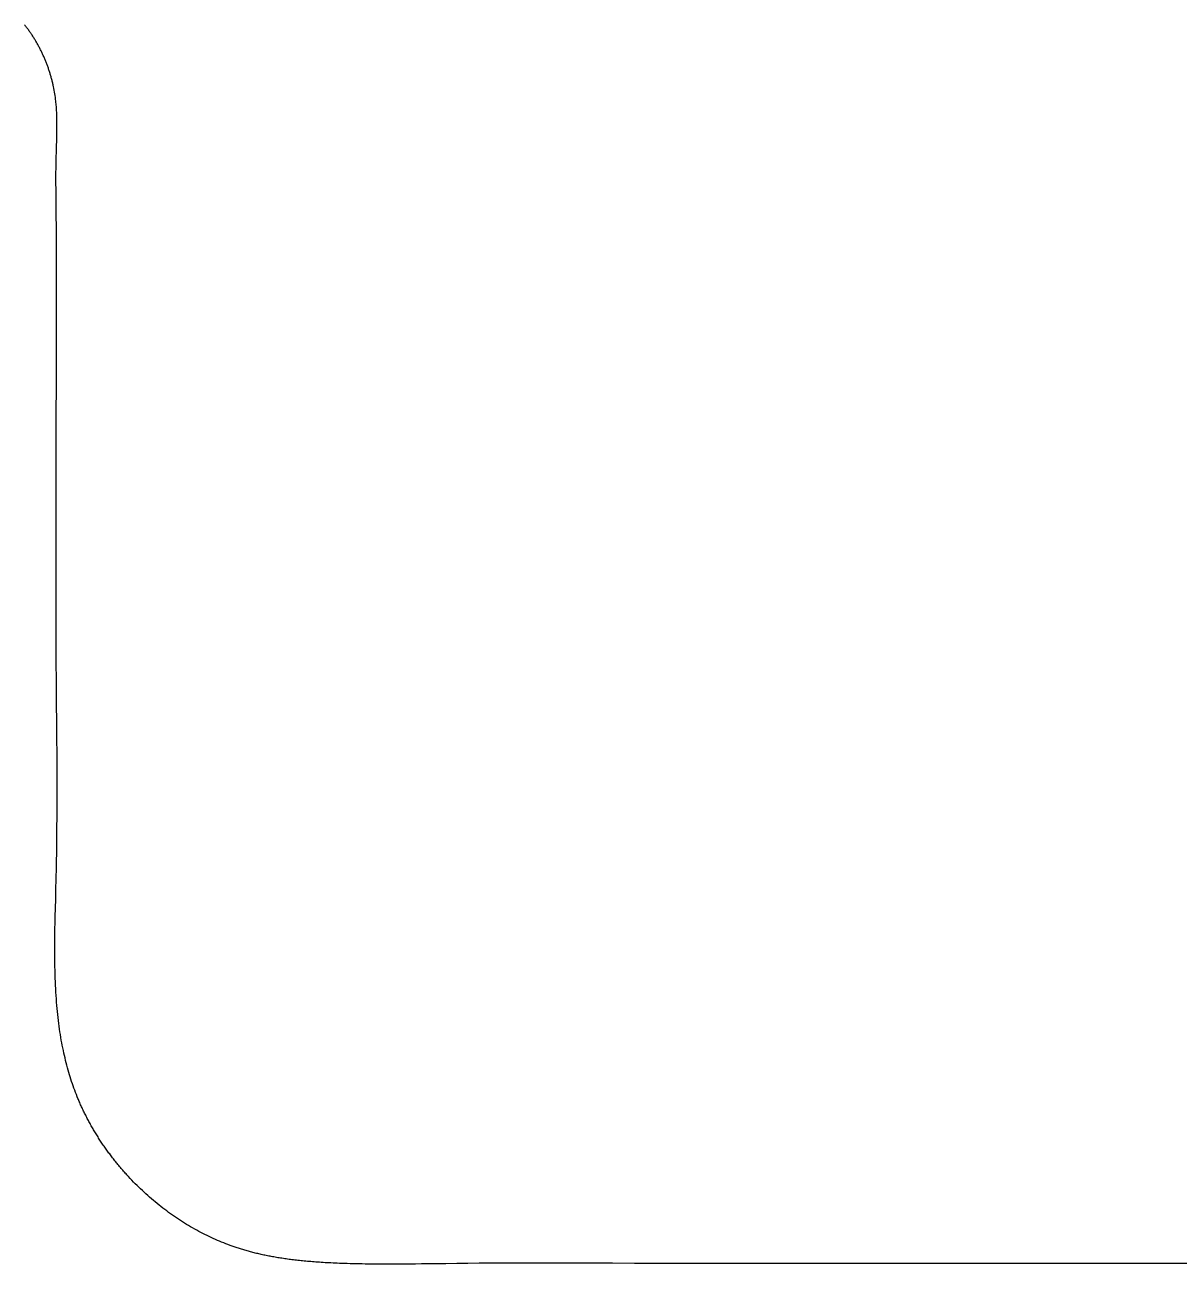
# Model space of a CAD drawing. Header units: millimetres. Extents: x -9 to 276, y -90 to 14.
# Drawn here: x 88.986 to 93.235, y 9.248 to 13.812 of the extents above; entities that cross this region are included whole.
import ezdxf

# ---------------------------------------------------------------- set-up
doc = ezdxf.new("R2010")
doc.units = ezdxf.units.MM
doc.layers.add('BLACK', color=7, linetype='CONTINUOUS')

msp = doc.modelspace()

# ---------------------------------------------------------------- linework, layer by layer
at = {"layer": 'BLACK', "linetype": 'Continuous'}
for p, q in [((88.986741, 13.809917), (88.984761, 13.8124)), ((88.98871, 13.807415), (88.986741, 13.809917)), ((88.990664, 13.804902), (88.98871, 13.807415)), ((88.992606, 13.80237), (88.990664, 13.804902)), ((88.994532, 13.799826), (88.992606, 13.80237)), ((88.996446, 13.797264), (88.994532, 13.799826)), ((88.998344, 13.79469), (88.996446, 13.797264)), ((89.000231, 13.792099), (88.998344, 13.79469)), ((89.002101, 13.789496), (89.000231, 13.792099)), ((89.003959, 13.786875), (89.002101, 13.789496)), ((89.005801, 13.784242), (89.003959, 13.786875)), ((89.00763, 13.781593), (89.005801, 13.784242)), ((89.009443, 13.778932), (89.00763, 13.781593)), ((89.011243, 13.776253), (89.009443, 13.778932)), ((89.013027, 13.773564), (89.011243, 13.776253)), ((89.014798, 13.770857), (89.013027, 13.773564)), ((89.016552, 13.76814), (89.014798, 13.770857)), ((89.018293, 13.765406), (89.016552, 13.76814)), ((89.020017, 13.762661), (89.018293, 13.765406)), ((89.021728, 13.759899), (89.020017, 13.762661)), ((89.023422, 13.757127), (89.021728, 13.759899)), ((89.025102, 13.754339), (89.023422, 13.757127)), ((89.026765, 13.75154), (89.025102, 13.754339)), ((89.028414, 13.748726), (89.026765, 13.75154)), ((89.030046, 13.745901), (89.028414, 13.748726)), ((89.031664, 13.743061), (89.030046, 13.745901)), ((89.033264, 13.74021), (89.031664, 13.743061)), ((89.03485, 13.737344), (89.033264, 13.74021)), ((89.036419, 13.734468), (89.03485, 13.737344)), ((89.037973, 13.731578), (89.036419, 13.734468)), ((89.039509, 13.728678), (89.037973, 13.731578)), ((89.041031, 13.725763), (89.039509, 13.728678)), ((89.042535, 13.722838), (89.041031, 13.725763)), ((89.044023, 13.719899), (89.042535, 13.722838)), ((89.045494, 13.716951), (89.044023, 13.719899)), ((89.046949, 13.713989), (89.045494, 13.716951)), ((89.048387, 13.711018), (89.046949, 13.713989)), ((89.049809, 13.708034), (89.048387, 13.711018)), ((89.051213, 13.70504), (89.049809, 13.708034)), ((89.052601, 13.702034), (89.051213, 13.70504)), ((89.053971, 13.699018), (89.052601, 13.702034)), ((89.055324, 13.69599), (89.053971, 13.699018)), ((89.05666, 13.692954), (89.055324, 13.69599)), ((89.057979, 13.689905), (89.05666, 13.692954)), ((89.05928, 13.686848), (89.057979, 13.689905)), ((89.060564, 13.683779), (89.05928, 13.686848)), ((89.061829, 13.680702), (89.060564, 13.683779)), ((89.063078, 13.677613), (89.061829, 13.680702)), ((89.064309, 13.674517), (89.063078, 13.677613)), ((89.065522, 13.671409), (89.064309, 13.674517)), ((89.066717, 13.668294), (89.065522, 13.671409)), ((89.067894, 13.665168), (89.066717, 13.668294)), ((89.069053, 13.662035), (89.067894, 13.665168)), ((89.070194, 13.658892), (89.069053, 13.662035)), ((89.071316, 13.655741), (89.070194, 13.658892)), ((89.072421, 13.652581), (89.071316, 13.655741)), ((89.073507, 13.649414), (89.072421, 13.652581)), ((89.074574, 13.646238), (89.073507, 13.649414)), ((89.075623, 13.643055), (89.074574, 13.646238)), ((89.076654, 13.639863), (89.075623, 13.643055)), ((89.077666, 13.636665), (89.076654, 13.639863)), ((89.078659, 13.633458), (89.077666, 13.636665)), ((89.079634, 13.630246), (89.078659, 13.633458)), ((89.08059, 13.627025), (89.079634, 13.630246)), ((89.081527, 13.623799), (89.08059, 13.627025)), ((89.082445, 13.620565), (89.081527, 13.623799)), ((89.083343, 13.617325), (89.082445, 13.620565)), ((89.084223, 13.614079), (89.083343, 13.617325)), ((89.085084, 13.610827), (89.084223, 13.614079)), ((89.085926, 13.607569), (89.085084, 13.610827)), ((89.086748, 13.604306), (89.085926, 13.607569)), ((89.087552, 13.601036), (89.086748, 13.604306)), ((89.088335, 13.597762), (89.087552, 13.601036)), ((89.0891, 13.594483), (89.088335, 13.597762)), ((89.089845, 13.591199), (89.0891, 13.594483)), ((89.090571, 13.58791), (89.089845, 13.591199)), ((89.091277, 13.584616), (89.090571, 13.58791)), ((89.092631, 13.578017), (89.091277, 13.584616)), ((89.093906, 13.571401), (89.092631, 13.578017)), ((89.095103, 13.564772), (89.093906, 13.571401)), ((89.096221, 13.55813), (89.095103, 13.564772)), ((89.097259, 13.551477), (89.096221, 13.55813)), ((89.098218, 13.544814), (89.097259, 13.551477)), ((89.099097, 13.538143), (89.098218, 13.544814)), ((89.099897, 13.531466), (89.099097, 13.538143)), ((89.100458, 13.526322), (89.099897, 13.531466)), ((89.100974, 13.521173), (89.100458, 13.526322)), ((89.101446, 13.516019), (89.100974, 13.521173)), ((89.101875, 13.51086), (89.101446, 13.516019)), ((89.102263, 13.505696), (89.101875, 13.51086)), ((89.102611, 13.500527), (89.102263, 13.505696)), ((89.102922, 13.495353), (89.102611, 13.500527)), ((89.103195, 13.490175), (89.102922, 13.495353)), ((89.103433, 13.484993), (89.103195, 13.490175)), ((89.103637, 13.479807), (89.103433, 13.484993)), ((89.103809, 13.474616), (89.103637, 13.479807)), ((89.10395, 13.469423), (89.103809, 13.474616)), ((89.104062, 13.464225), (89.10395, 13.469423)), ((89.103988, 13.417318), (89.104145, 13.427759)), ((89.104146, 13.459024), (89.104062, 13.464225)), ((89.104145, 13.427759), (89.104231, 13.438191)), ((89.104203, 13.45382), (89.104146, 13.459024)), ((89.104236, 13.448614), (89.104203, 13.45382)), ((89.104231, 13.438191), (89.104245, 13.443404)), ((89.104245, 13.443404), (89.104236, 13.448614)), ((89.102555, 13.365031), (89.103211, 13.385957)), ((89.103211, 13.385957), (89.103509, 13.396415)), ((89.103509, 13.396415), (89.103772, 13.40687)), ((89.103772, 13.40687), (89.103988, 13.417318)), ((89.101444, 13.32757), (89.101838, 13.342013)), ((89.101838, 13.342013), (89.102409, 13.360452)), ((89.102409, 13.360452), (89.102555, 13.365031)), ((89.100669, 13.281267), (89.100797, 13.292836)), ((89.100797, 13.292836), (89.100966, 13.304409)), ((89.100966, 13.304409), (89.101181, 13.315987)), ((89.101181, 13.315987), (89.101444, 13.32757)), ((89.100506, 13.246586), (89.100527, 13.258142)), ((89.100514, 13.235032), (89.100506, 13.246586)), ((89.100527, 13.258142), (89.10058, 13.269703)), ((89.10058, 13.269703), (89.100669, 13.281267)), ((89.100548, 13.223481), (89.100514, 13.235032)), ((89.100605, 13.211933), (89.100548, 13.223481)), ((89.100773, 13.188844), (89.100605, 13.211933)), ((89.100992, 13.16576), (89.100773, 13.188844)), ((89.101238, 13.14268), (89.100992, 13.16576)), ((89.101444, 13.123393), (89.101238, 13.14268)), ((89.101674, 13.100313), (89.101444, 13.123393)), ((89.101883, 13.077232), (89.101674, 13.100313)), ((89.102242, 13.031065), (89.101883, 13.077232)), ((89.102525, 12.984892), (89.102242, 13.031065)), ((89.102738, 12.938713), (89.102525, 12.984892)), ((89.102886, 12.892527), (89.102738, 12.938713)), ((89.102975, 12.846335), (89.102886, 12.892527)), ((89.10301, 12.800136), (89.102975, 12.846335)), ((89.102997, 12.753931), (89.10301, 12.800136)), ((89.10294, 12.707719), (89.102997, 12.753931)), ((89.102846, 12.6615), (89.10294, 12.707719)), ((89.102719, 12.615275), (89.102846, 12.6615)), ((89.102566, 12.569043), (89.102719, 12.615275)), ((89.102199, 12.476557), (89.102566, 12.569043)), ((89.101789, 12.384043), (89.102199, 12.476557)), ((89.101445, 12.306684), (89.101789, 12.384043)), ((89.101446, 11.489975), (89.101445, 12.306684)), ((89.101738, 11.450703), (89.101446, 11.489975)), ((89.102058, 11.411451), (89.101738, 11.450703)), ((89.102742, 11.332983), (89.102058, 11.411451)), ((89.1029, 11.315192), (89.102742, 11.332983)), ((89.103547, 11.240049), (89.1029, 11.315192)), ((89.104002, 11.181197), (89.103547, 11.240049)), ((89.104332, 11.130212), (89.104002, 11.181197)), ((89.104562, 11.08412), (89.104332, 11.130212)), ((89.104704, 11.041458), (89.104562, 11.08412)), ((89.104765, 11.001381), (89.104704, 11.041458)), ((89.10466, 10.926971), (89.104749, 10.963344)), ((89.104749, 10.963344), (89.104765, 11.001381)), ((89.104498, 10.891989), (89.10466, 10.926971)), ((89.104266, 10.858195), (89.104498, 10.891989)), ((89.103595, 10.79356), (89.103965, 10.825427)), ((89.103965, 10.825427), (89.104266, 10.858195)), ((89.103158, 10.762489), (89.103595, 10.79356)), ((89.102083, 10.702408), (89.102654, 10.732129)), ((89.102654, 10.732129), (89.103158, 10.762489)), ((89.101446, 10.673267), (89.102083, 10.702408)), ((89.09968, 10.603713), (89.100592, 10.638518)), ((89.100592, 10.638518), (89.10103, 10.6559)), ((89.10103, 10.6559), (89.101446, 10.673267)), ((89.098478, 10.557494), (89.099409, 10.593492)), ((89.099409, 10.593492), (89.09968, 10.603713)), ((89.097797, 10.529144), (89.098478, 10.557494)), ((89.096864, 10.482362), (89.097271, 10.504565)), ((89.097271, 10.504565), (89.097797, 10.529144)), ((89.096345, 10.442616), (89.096558, 10.461846)), ((89.096558, 10.461846), (89.096864, 10.482362)), ((89.096168, 10.407055), (89.096216, 10.424412)), ((89.096216, 10.424412), (89.096345, 10.442616)), ((89.096196, 10.390417), (89.096168, 10.407055)), ((89.0963, 10.374397), (89.096196, 10.390417)), ((89.096476, 10.358921), (89.0963, 10.374397)), ((89.096722, 10.343928), (89.096476, 10.358921)), ((89.097038, 10.329367), (89.096722, 10.343928)), ((89.097423, 10.315199), (89.097038, 10.329367)), ((89.097875, 10.301388), (89.097423, 10.315199)), ((89.098393, 10.287906), (89.097875, 10.301388)), ((89.098978, 10.274727), (89.098393, 10.287906)), ((89.099627, 10.26183), (89.098978, 10.274727)), ((89.100341, 10.249196), (89.099627, 10.26183)), ((89.101119, 10.236807), (89.100341, 10.249196)), ((89.101961, 10.22465), (89.101119, 10.236807)), ((89.102865, 10.21271), (89.101961, 10.22465)), ((89.103833, 10.200976), (89.102865, 10.21271)), ((89.104862, 10.189438), (89.103833, 10.200976)), ((89.105954, 10.178085), (89.104862, 10.189438)), ((89.107107, 10.166908), (89.105954, 10.178085)), ((89.108322, 10.1559), (89.107107, 10.166908)), ((89.109598, 10.145053), (89.108322, 10.1559)), ((89.110935, 10.13436), (89.109598, 10.145053)), ((89.112332, 10.123815), (89.110935, 10.13436)), ((89.11379, 10.113411), (89.112332, 10.123815)), ((89.115308, 10.103145), (89.11379, 10.113411)), ((89.116887, 10.093009), (89.115308, 10.103145)), ((89.118525, 10.083001), (89.116887, 10.093009)), ((89.120223, 10.073114), (89.118525, 10.083001)), ((89.12198, 10.063346), (89.120223, 10.073114)), ((89.123798, 10.053692), (89.12198, 10.063346)), ((89.125674, 10.044148), (89.123798, 10.053692)), ((89.12761, 10.034712), (89.125674, 10.044148)), ((89.129606, 10.025379), (89.12761, 10.034712)), ((89.13166, 10.016147), (89.129606, 10.025379)), ((89.133774, 10.007013), (89.13166, 10.016147)), ((89.135946, 9.997974), (89.133774, 10.007013)), ((89.138178, 9.989027), (89.135946, 9.997974)), ((89.140469, 9.980169), (89.138178, 9.989027)), ((89.14282, 9.971399), (89.140469, 9.980169)), ((89.145229, 9.962714), (89.14282, 9.971399)), ((89.147697, 9.954112), (89.145229, 9.962714)), ((89.150225, 9.94559), (89.147697, 9.954112)), ((89.152812, 9.937147), (89.150225, 9.94559)), ((89.155458, 9.928781), (89.152812, 9.937147)), ((89.158164, 9.920489), (89.155458, 9.928781)), ((89.160929, 9.912271), (89.158164, 9.920489)), ((89.163754, 9.904124), (89.160929, 9.912271)), ((89.166639, 9.896046), (89.163754, 9.904124)), ((89.169584, 9.888037), (89.166639, 9.896046)), ((89.172589, 9.880095), (89.169584, 9.888037)), ((89.175654, 9.872217), (89.172589, 9.880095)), ((89.178779, 9.864403), (89.175654, 9.872217)), ((89.181286, 9.858285), (89.178779, 9.864403)), ((89.182914, 9.85438), (89.181286, 9.858285)), ((89.184562, 9.850481), (89.182914, 9.85438)), ((89.186232, 9.84658), (89.184562, 9.850481)), ((89.187922, 9.842684), (89.186232, 9.84658)), ((89.189634, 9.838787), (89.187922, 9.842684)), ((89.191365, 9.834895), (89.189634, 9.838787)), ((89.19312, 9.831002), (89.191365, 9.834895)), ((89.194893, 9.827116), (89.19312, 9.831002)), ((89.196689, 9.823228), (89.194893, 9.827116)), ((89.198504, 9.819346), (89.196689, 9.823228)), ((89.200341, 9.815464), (89.198504, 9.819346)), ((89.202198, 9.811588), (89.200341, 9.815464)), ((89.204077, 9.807712), (89.202198, 9.811588)), ((89.205975, 9.803843), (89.204077, 9.807712)), ((89.207895, 9.799974), (89.205975, 9.803843)), ((89.209834, 9.796112), (89.207895, 9.799974)), ((89.211796, 9.79225), (89.209834, 9.796112)), ((89.213776, 9.788395), (89.211796, 9.79225)), ((89.215779, 9.784541), (89.213776, 9.788395)), ((89.2178, 9.780695), (89.215779, 9.784541)), ((89.219843, 9.776849), (89.2178, 9.780695)), ((89.221905, 9.773011), (89.219843, 9.776849)), ((89.223989, 9.769175), (89.221905, 9.773011)), ((89.226091, 9.765347), (89.223989, 9.769175)), ((89.228215, 9.76152), (89.226091, 9.765347)), ((89.230358, 9.757702), (89.228215, 9.76152)), ((89.232522, 9.753886), (89.230358, 9.757702)), ((89.234705, 9.750078), (89.232522, 9.753886)), ((89.236909, 9.746273), (89.234705, 9.750078)), ((89.239132, 9.742477), (89.236909, 9.746273)), ((89.241375, 9.738683), (89.239132, 9.742477)), ((89.243637, 9.734899), (89.241375, 9.738683)), ((89.245921, 9.731117), (89.243637, 9.734899)), ((89.248222, 9.727345), (89.245921, 9.731117)), ((89.250544, 9.723577), (89.248222, 9.727345)), ((89.252884, 9.719818), (89.250544, 9.723577)), ((89.255245, 9.716063), (89.252884, 9.719818)), ((89.257624, 9.712318), (89.255245, 9.716063)), ((89.260023, 9.708577), (89.257624, 9.712318)), ((89.26244, 9.704847), (89.260023, 9.708577)), ((89.264878, 9.701121), (89.26244, 9.704847)), ((89.267333, 9.697405), (89.264878, 9.701121)), ((89.269808, 9.693695), (89.267333, 9.697405)), ((89.272301, 9.689995), (89.269808, 9.693695)), ((89.274814, 9.686301), (89.272301, 9.689995)), ((89.277344, 9.682617), (89.274814, 9.686301)), ((89.279894, 9.678939), (89.277344, 9.682617)), ((89.282461, 9.675272), (89.279894, 9.678939)), ((89.285047, 9.671612), (89.282461, 9.675272)), ((89.287651, 9.667963), (89.285047, 9.671612)), ((89.290274, 9.664321), (89.287651, 9.667963)), ((89.292914, 9.66069), (89.290274, 9.664321)), ((89.295572, 9.657067), (89.292914, 9.66069)), ((89.298248, 9.653455), (89.295572, 9.657067)), ((89.300942, 9.649851), (89.298248, 9.653455)), ((89.303653, 9.646258), (89.300942, 9.649851)), ((89.306383, 9.642674), (89.303653, 9.646258)), ((89.309128, 9.639102), (89.306383, 9.642674)), ((89.311892, 9.635539), (89.309128, 9.639102)), ((89.314673, 9.631987), (89.311892, 9.635539)), ((89.317471, 9.628445), (89.314673, 9.631987)), ((89.320285, 9.624915), (89.317471, 9.628445)), ((89.323117, 9.621395), (89.320285, 9.624915)), ((89.325965, 9.617886), (89.323117, 9.621395)), ((89.328831, 9.614389), (89.325965, 9.617886)), ((89.331712, 9.610903), (89.328831, 9.614389)), ((89.33461, 9.607429), (89.331712, 9.610903)), ((89.337524, 9.603967), (89.33461, 9.607429)), ((89.340454, 9.600516), (89.337524, 9.603967)), ((89.3434, 9.597078), (89.340454, 9.600516)), ((89.346362, 9.593651), (89.3434, 9.597078)), ((89.34934, 9.590237), (89.346362, 9.593651)), ((89.352333, 9.586836), (89.34934, 9.590237)), ((89.355342, 9.583447), (89.352333, 9.586836)), ((89.358366, 9.580071), (89.355342, 9.583447)), ((89.361406, 9.576709), (89.358366, 9.580071)), ((89.36753, 9.570022), (89.361406, 9.576709)), ((89.373714, 9.56339), (89.36753, 9.570022)), ((89.379955, 9.556812), (89.373714, 9.56339)), ((89.386254, 9.55029), (89.379955, 9.556812)), ((89.39261, 9.543825), (89.386254, 9.55029)), ((89.39902, 9.537418), (89.39261, 9.543825)), ((89.405484, 9.53107), (89.39902, 9.537418)), ((89.412, 9.524783), (89.405484, 9.53107)), ((89.418569, 9.518557), (89.412, 9.524783)), ((89.425187, 9.512393), (89.418569, 9.518557)), ((89.431855, 9.506293), (89.425187, 9.512393)), ((89.438571, 9.500257), (89.431855, 9.506293)), ((89.445334, 9.494286), (89.438571, 9.500257)), ((89.452143, 9.488381), (89.445334, 9.494286)), ((89.458996, 9.482543), (89.452143, 9.488381)), ((89.465893, 9.476774), (89.458996, 9.482543)), ((89.472832, 9.471073), (89.465893, 9.476774)), ((89.479812, 9.465442), (89.472832, 9.471073)), ((89.486832, 9.459881), (89.479812, 9.465442)), ((89.49389, 9.454391), (89.486832, 9.459881)), ((89.500986, 9.448973), (89.49389, 9.454391)), ((89.508118, 9.443629), (89.500986, 9.448973)), ((89.515286, 9.438357), (89.508118, 9.443629)), ((89.522487, 9.43316), (89.515286, 9.438357)), ((89.529722, 9.428037), (89.522487, 9.43316)), ((89.536987, 9.422989), (89.529722, 9.428037)), ((89.544284, 9.418018), (89.536987, 9.422989)), ((89.55161, 9.413123), (89.544284, 9.418018)), ((89.558964, 9.408305), (89.55161, 9.413123)), ((89.566345, 9.403565), (89.558964, 9.408305)), ((89.573752, 9.398903), (89.566345, 9.403565)), ((89.581184, 9.394319), (89.573752, 9.398903)), ((89.58864, 9.389815), (89.581184, 9.394319)), ((89.596119, 9.38539), (89.58864, 9.389815)), ((89.603619, 9.381044), (89.596119, 9.38539)), ((89.61114, 9.376779), (89.603619, 9.381044)), ((89.618681, 9.372595), (89.61114, 9.376779)), ((89.62624, 9.368491), (89.618681, 9.372595)), ((89.633817, 9.364468), (89.62624, 9.368491)), ((89.64141, 9.360527), (89.633817, 9.364468)), ((89.649019, 9.356668), (89.64141, 9.360527)), ((89.656643, 9.35289), (89.649019, 9.356668)), ((89.66428, 9.349195), (89.656643, 9.35289)), ((89.67193, 9.345582), (89.66428, 9.349195)), ((89.679592, 9.342052), (89.67193, 9.345582)), ((89.687265, 9.338604), (89.679592, 9.342052)), ((89.694947, 9.335239), (89.687265, 9.338604)), ((89.70264, 9.331958), (89.694947, 9.335239)), ((89.71034, 9.328759), (89.70264, 9.331958)), ((89.718048, 9.325643), (89.71034, 9.328759)), ((89.725763, 9.322611), (89.718048, 9.325643)), ((89.733484, 9.319661), (89.725763, 9.322611)), ((89.74121, 9.316796), (89.733484, 9.319661)), ((89.74894, 9.314013), (89.74121, 9.316796)), ((89.756674, 9.311314), (89.74894, 9.314013)), ((89.764118, 9.308795), (89.756674, 9.311314)), ((89.768065, 9.307491), (89.764118, 9.308795)), ((89.772017, 9.306206), (89.768065, 9.307491)), ((89.776007, 9.304931), (89.772017, 9.306206)), ((89.780004, 9.303674), (89.776007, 9.304931)), ((89.784039, 9.302426), (89.780004, 9.303674)), ((89.78808, 9.301198), (89.784039, 9.302426)), ((89.792163, 9.299978), (89.78808, 9.301198)), ((89.79625, 9.298778), (89.792163, 9.299978)), ((89.800381, 9.297586), (89.79625, 9.298778)), ((89.804517, 9.296414), (89.800381, 9.297586)), ((89.808696, 9.29525), (89.804517, 9.296414)), ((89.812882, 9.294106), (89.808696, 9.29525)), ((89.817113, 9.292971), (89.812882, 9.294106)), ((89.821349, 9.291854), (89.817113, 9.292971)), ((89.825633, 9.290747), (89.821349, 9.291854)), ((89.829922, 9.289658), (89.825633, 9.290747)), ((89.834261, 9.288579), (89.829922, 9.289658)), ((89.838605, 9.287518), (89.834261, 9.288579)), ((89.843, 9.286466), (89.838605, 9.287518)), ((89.847401, 9.285434), (89.843, 9.286466)), ((89.851855, 9.28441), (89.847401, 9.285434)), ((89.856314, 9.283405), (89.851855, 9.28441)), ((89.860829, 9.282409), (89.856314, 9.283405)), ((89.865349, 9.281433), (89.860829, 9.282409)), ((89.869928, 9.280464), (89.865349, 9.281433)), ((89.874511, 9.279515), (89.869928, 9.280464)), ((89.879155, 9.278575), (89.874511, 9.279515)), ((89.883805, 9.277654), (89.879155, 9.278575)), ((89.888518, 9.276741), (89.883805, 9.277654)), ((89.893236, 9.275848), (89.888518, 9.276741)), ((89.898021, 9.274963), (89.893236, 9.275848)), ((89.902811, 9.274097), (89.898021, 9.274963)), ((89.907671, 9.27324), (89.902811, 9.274097)), ((89.912536, 9.272402), (89.907671, 9.27324)), ((89.917475, 9.271573), (89.912536, 9.272402)), ((89.922419, 9.270763), (89.917475, 9.271573)), ((89.92744, 9.269961), (89.922419, 9.270763)), ((89.932466, 9.269179), (89.92744, 9.269961)), ((89.937574, 9.268405), (89.932466, 9.269179)), ((89.942687, 9.267651), (89.937574, 9.268405)), ((89.947887, 9.266904), (89.942687, 9.267651)), ((89.953092, 9.266178), (89.947887, 9.266904)), ((89.958389, 9.265459), (89.953092, 9.266178)), ((89.963691, 9.26476), (89.958389, 9.265459)), ((89.969091, 9.264069), (89.963691, 9.26476)), ((89.974496, 9.263398), (89.969091, 9.264069)), ((89.980006, 9.262735), (89.974496, 9.263398)), ((89.98552, 9.262091), (89.980006, 9.262735)), ((89.991148, 9.261455), (89.98552, 9.262091)), ((89.996779, 9.260839), (89.991148, 9.261455)), ((90.002533, 9.260231), (89.996779, 9.260839)), ((90.00829, 9.259642), (90.002533, 9.260231)), ((90.01418, 9.259061), (90.00829, 9.259642)), ((90.020073, 9.258501), (90.01418, 9.259061)), ((90.02611, 9.257947), (90.020073, 9.258501)), ((90.032151, 9.257413), (90.02611, 9.257947)), ((90.038349, 9.256887), (90.032151, 9.257413)), ((90.044551, 9.25638), (90.038349, 9.256887)), ((90.050926, 9.255881), (90.044551, 9.25638)), ((90.057305, 9.255401), (90.050926, 9.255881)), ((90.063877, 9.254929), (90.057305, 9.255401)), ((90.070453, 9.254476), (90.063877, 9.254929)), ((90.077246, 9.25403), (90.070453, 9.254476)), ((90.084042, 9.253604), (90.077246, 9.25403)), ((90.091086, 9.253184), (90.084042, 9.253604)), ((90.098133, 9.252784), (90.091086, 9.253184)), ((90.105466, 9.25239), (90.098133, 9.252784)), ((90.112802, 9.252016), (90.105466, 9.25239)), ((90.120475, 9.251646), (90.112802, 9.252016)), ((90.128151, 9.251297), (90.120475, 9.251646)), ((90.136236, 9.250951), (90.128151, 9.251297)), ((90.144322, 9.250627), (90.136236, 9.250951)), ((90.15292, 9.250303), (90.144322, 9.250627)), ((90.161519, 9.250001), (90.15292, 9.250303)), ((90.172469, 9.249645), (90.161519, 9.250001)), ((90.183419, 9.249321), (90.172469, 9.249645)), ((90.194369, 9.249027), (90.183419, 9.249321)), ((90.20532, 9.248763), (90.194369, 9.249027)), ((90.216271, 9.248526), (90.20532, 9.248763)), ((90.227223, 9.248318), (90.216271, 9.248526)), ((90.238175, 9.248135), (90.227223, 9.248318)), ((90.249127, 9.247978), (90.238175, 9.248135)), ((90.26008, 9.247845), (90.249127, 9.247978)), ((90.271033, 9.247736), (90.26008, 9.247845)), ((90.281986, 9.247649), (90.271033, 9.247736)), ((90.29294, 9.247583), (90.281986, 9.247649)), ((90.314848, 9.247511), (90.29294, 9.247583)), ((90.336757, 9.247512), (90.314848, 9.247511)), ((90.358667, 9.247578), (90.336757, 9.247512)), ((90.380578, 9.2477), (90.358667, 9.247578)), ((90.402489, 9.247872), (90.380578, 9.2477)), ((90.424401, 9.248083), (90.402489, 9.247872)), ((90.446313, 9.248328), (90.424401, 9.248083)), ((90.468226, 9.248596), (90.446313, 9.248328)), ((90.512052, 9.249174), (90.468226, 9.248596)), ((90.53596, 9.249493), (90.512052, 9.249174)), ((90.576197, 9.250001), (90.53596, 9.249493)), ((90.596648, 9.250233), (90.576197, 9.250001)), ((90.617099, 9.250445), (90.596648, 9.250233)), ((90.658001, 9.250811), (90.617099, 9.250445)), ((90.698901, 9.251105), (90.658001, 9.250811)), ((90.739801, 9.251331), (90.698901, 9.251105)), ((90.780699, 9.251496), (90.739801, 9.251331)), ((90.821597, 9.251604), (90.780699, 9.251496)), ((90.862494, 9.25166), (90.821597, 9.251604)), ((90.903391, 9.251669), (90.862494, 9.25166)), ((90.944286, 9.251638), (90.903391, 9.251669)), ((90.985182, 9.25157), (90.944286, 9.251638)), ((91.026077, 9.251471), (90.985182, 9.25157)), ((91.066972, 9.251346), (91.026077, 9.251471)), ((91.14876, 9.251039), (91.066972, 9.251346)), ((91.230548, 9.250691), (91.14876, 9.251039)), ((91.32778, 9.250281), (91.230548, 9.250691)), ((91.405554, 9.25), (91.32778, 9.250281)), ((91.446608, 9.249881), (91.405554, 9.25)), ((91.487663, 9.249782), (91.446608, 9.249881)), ((91.569774, 9.249642), (91.487663, 9.249782)), ((91.651885, 9.249569), (91.569774, 9.249642)), ((91.733997, 9.249551), (91.651885, 9.249569)), ((91.816109, 9.249578), (91.733997, 9.249551)), ((91.898222, 9.249639), (91.816109, 9.249578)), ((92.062449, 9.249816), (91.898222, 9.249639)), ((92.23491, 9.25), (92.062449, 9.249816)), ((92.322513, 9.250064), (92.23491, 9.25)), ((92.410115, 9.250104), (92.322513, 9.250064)), ((92.585319, 9.250128), (92.410115, 9.250104)), ((92.760522, 9.250099), (92.585319, 9.250128)), ((92.935725, 9.250043), (92.760522, 9.250099)), ((93.064266, 9.25), (92.935725, 9.250043)), ((93.391288, 9.249932), (93.064266, 9.25))]:
    msp.add_line(p, q, dxfattribs=at)

doc.saveas('drawing.dxf')
